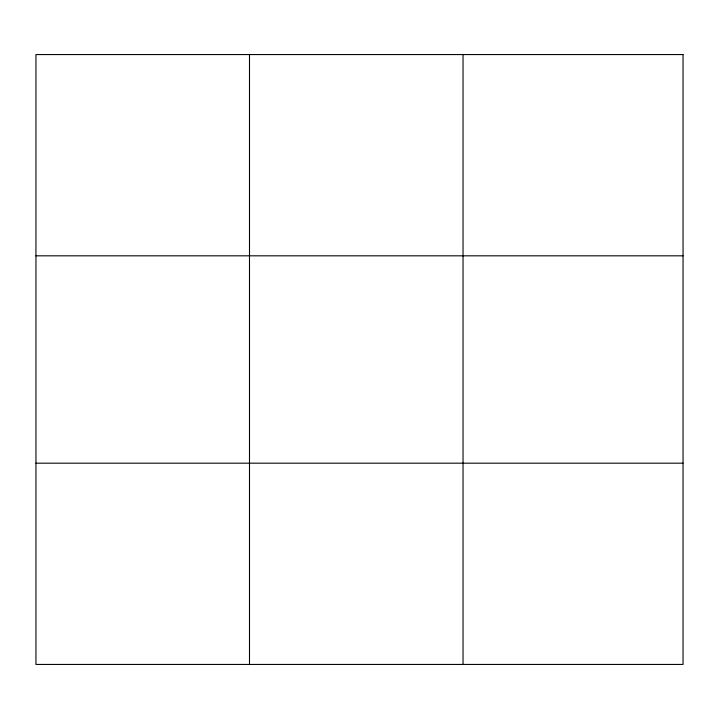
<?xml version="1.0" encoding="UTF-8"?>
<svg xmlns="http://www.w3.org/2000/svg" width="719" height="719" viewBox="0 0 719 719"><rect width="100%" height="100%" fill="white"/><g stroke="black" fill="none" stroke-linecap="round" stroke-linejoin="round"><path stroke-width="1.08" d="M249.493 664.437L249.493 54.563M463.036 664.437L463.036 54.563M35.95 255.82L683.05 255.82M35.95 463.18L683.05 463.18M683.05 54.563L683.05 664.437L35.95 664.437L35.95 54.563L683.05 54.563"/></g></svg>
